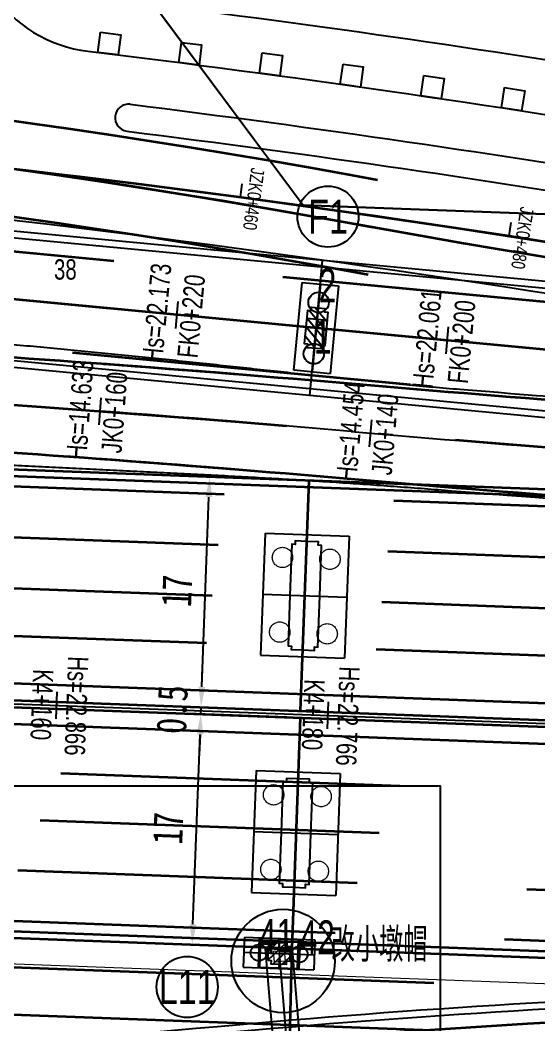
# Model space of a CAD drawing. Extents: x 0 to 558779, y 0 to 2762081.
# Drawn here: x 520379.1 to 520417.3, y 2757601.4 to 2757675.4 of the extents above; entities that cross this region are included whole.
import ezdxf
from ezdxf.enums import TextEntityAlignment as Align

# ---------------------------------------------------------------- set-up
doc = ezdxf.new("R2010")
doc.units = 0
doc.header["$LTSCALE"] = 20
doc.header["$PDMODE"] = 34
for name, pattern in [('CENTER', [2, 1.25, -0.25, 0.25, -0.25]), ('DASHED', [19.049999999999997, 12.7, -6.349999999999999]), ('HIDDEN', [0.375, 0.25, -0.125])]:
    doc.linetypes.add(name, pattern=pattern)
for name, color, linetype in [('B-标线', 8, 'Continuous'), ('B-标线 地面', 46, 'Continuous'), ('DL-中心线', 10, 'Continuous'), ('DL-人行道边线', 1, 'Continuous'), ('DL-树池', 110, 'Continuous'), ('DL-非机动车道边线', 6, 'Continuous'), ('L-主桥边线', 240, 'Continuous'), ('L-洛秀互通匝道边线', 140, 'Continuous'), ('L-辅路绿化带', 3, 'Continuous'), ('Pile-JZ', 7, 'Continuous'), ('QL-主线桥墩', 191, 'Continuous'), ('QL-分孔线', 4, 'Continuous'), ('QL-墩号', 6, 'Continuous'), ('QL-桥墩', 191, 'Continuous'), ('QL-桥跨数值', 6, 'Continuous'), ('RD-红线', 230, 'Continuous'), ('XW_2022', 7, 'Continuous'), ('XW_F', 7, 'Continuous'), ('XW_J', 7, 'Continuous'), ('XW_JZ', 7, 'Continuous'), ('XW_JZ-江城大道左辅路', 7, 'Continuous'), ('YD-G1', 3, 'Continuous'), ('主线墩中心线', 6, 'Continuous'), ('主线墩号', 1, 'Continuous'), ('主线桥宽', 4, 'Continuous'), ('桩号-2022', 7, 'Continuous'), ('桩号-F', 7, 'Continuous'), ('桩号-J', 7, 'Continuous'), ('点划线', 6, 'CENTER'), ('粗实线', 1, 'Continuous'), ('设计高-2022', 7, 'Continuous'), ('设计高-F', 7, 'Continuous'), ('设计高-J', 7, 'Continuous'), ('设计高-地面高-2022', 7, 'Continuous'), ('设计高-地面高-F', 7, 'Continuous'), ('设计高-地面高-J', 7, 'Continuous')]:
    doc.layers.add(name, color=color, linetype=linetype)
for name, color, linetype, lineweight in [('中心线', 6, 'CENTER', 15), ('标注', 3, 'Continuous', 15), ('细虚线', 2, 'DASHED', 15)]:
    doc.layers.add(name, color=color, linetype=linetype, lineweight=lineweight)
doc.layers.add('偏心', color=4, linetype='Continuous', plot=False)
doc.layers.add('坐标标注', color=6, linetype='Continuous', plot=False)
doc.styles.get("Standard").update_dxf_attribs({"font": 'fsdb_e.shx', "width": 0.7, "bigfont": 'hzdx.shx'})
doc.styles.add('仿宋', font='simfang_0.ttf', dxfattribs={"width": 0.8})
doc.dimstyles.new('跨度', dxfattribs={"dimscale": 2, "dimtxt": 2.2, "dimasz": 1.5, "dimexe": 1, "dimexo": 1, "dimgap": 1, "dimtad": 1, "dimdec": 3, "dimzin": 9, "dimdsep": 46, "dimtxsty": '仿宋', "dimcen": 0, "dimclrd": 4, "dimclre": 4, "dimclrt": 256, "dimadec": 0, "dimazin": 3, "dimtfac": 1, "dimtdec": 3, "dimtix": 1, "dimtmove": 2, "dimatfit": 3, "dimfxl": 1, "dimtolj": 1, "dimtzin": 0, "dimarcsym": 2})
pattern_1 = [(0, (0, 2.328306e-10), (0, 6.985), [5.08, -1.905]), (90, (0, 2.328306e-10), (-6.985, 4e-16), [5.08, -1.905])]

# ---------------------------------------------------------------- blocks, each defined once
blk = doc.blocks.new('(10-1)10m花瓶墩单排桩2根1.5')
h = blk.add_hatch()
h.set_pattern_fill('ANGLE', color=256)
h.set_pattern_definition(pattern_1)
h.paths.add_polyline_path([(-1.500000000000007, -0.5000000000001165), (-1.499999999999985, 0.5), (-1.249999999999992, 0.5), (-1.249999999999992, 0.75), (1.250000000000007, 0.75), (1.250000000000007, 0.5), (1.500000000000007, 0.5), (1.499999999999985, -0.5), (1.249999999999985, -0.5), (1.249999999999985, -0.75), (-1.250000000000014, -0.7500000000001165), (-1.250000000000014, -0.5000000000001165)])
h = blk.add_hatch()
h.set_pattern_fill('ANGLE', color=256)
h.set_pattern_definition(pattern_1)
h.paths.add_polyline_path([(-1.500000000000007, -0.5000000000001165), (-1.499999999999985, 0.5), (-1.249999999999992, 0.5), (-1.249999999999992, 0.75), (1.250000000000007, 0.75), (1.250000000000007, 0.5), (1.500000000000007, 0.5), (1.499999999999985, -0.5), (1.249999999999985, -0.5), (1.249999999999985, -0.75), (-1.250000000000014, -0.7500000000001165), (-1.250000000000014, -0.5000000000001165)])
h = blk.add_hatch()
h.set_pattern_fill('ANSI31', color=3, scale=0.15)
h.set_pattern_definition([(45, (0, 2.328306e-10), (-0.3367596045400932, 0.3367596045400933), [])])
h.paths.add_polyline_path([(-1.500000000000007, -0.5000000000001165), (-1.499999999999985, 0.5), (-1.249999999999992, 0.5), (-1.249999999999992, 0.75), (1.250000000000007, 0.75), (1.250000000000007, 0.5), (1.500000000000007, 0.5), (1.499999999999985, -0.5), (1.249999999999985, -0.5), (1.249999999999985, -0.75), (-1.250000000000014, -0.7500000000001165), (-1.250000000000014, -0.5000000000001165)])
at = {"layer": 'QL-桥墩', "color": 1}
for p, q in [((-3.25, -1.350000000093132), (-3.25, 1.350000000093132)), ((-3.25, 1.350000000093132), (3.25, 1.350000000093132)), ((3.25, 1.350000000093132), (3.25, -1.350000000093132)), ((3.25, -1.350000000093132), (-3.25, -1.350000000093132))]:
    blk.add_line(p, q, dxfattribs=at)
at = {"layer": 'QL-桥墩', "color": 3, "linetype": 'CENTER'}
for p, q in [((0, -1.350000000093132), (0, 1.350000000093132)), ((3.25, 0), (-3.25, 0))]:
    blk.add_line(p, q, dxfattribs=at)
at = {"layer": 'QL-桥墩', "color": 1}
blk.add_lwpolyline([(-1.500000000000007, -0.5000000000001165), (-1.499999999999985, 0.5), (-1.249999999999992, 0.5), (-1.249999999999992, 0.75), (1.250000000000007, 0.75), (1.250000000000007, 0.5), (1.500000000000007, 0.5), (1.499999999999985, -0.5), (1.249999999999985, -0.5), (1.249999999999985, -0.75), (-1.250000000000014, -0.75), (-1.250000000000014, -0.5000000000001165)], close=True, dxfattribs=at)
at = {"layer": 'QL-桥墩', "color": 3}
for centre in [(-1.899999999965075, 0), (1.900000000023283, 0)]:
    blk.add_circle(centre, 0.7499999999999999, dxfattribs=at)
blk = doc.blocks.new('(M2)单个柱式门架墩，2根桩1.2')
h = blk.add_hatch()
h.set_pattern_fill('ANSI31', color=3, scale=0.15)
h.set_pattern_definition([(45, (-0.45, 2.329062e-10), (-0.3367596045400932, 0.3367596045400933), [])])
h.paths.add_polyline_path([(-0.8000000000000074, -0.5500000000000407), (-0.8000000000000074, 0.5500000000000757), (-0.5500000000000145, 0.5500000000000757), (-0.5500000000000145, 0.8000000000000757), (0.5499999999999857, 0.8000000000000757), (0.5499999999999857, 0.5500000000000757), (0.7999999999999857, 0.5500000000000757), (0.7999999999999857, -0.5499999999999244), (0.5499999999999857, -0.5499999999999244), (0.5499999999999857, -0.7999999999999244), (-0.5500000000000148, -0.8000000000000406), (-0.5500000000000148, -0.5500000000000407)])
at = {"layer": 'QL-桥墩', "color": 1}
for p, q in [((-2.600000000093132, 1.100000000093132), (-2.600000000093132, -1.09999999962747)), ((-2.600000000093132, 1.100000000093132), (2.600000000093132, 1.100000000093132)), ((2.600000000093132, 1.100000000093132), (2.600000000093132, -1.09999999962747)), ((-2.600000000093132, -1.09999999962747), (2.600000000093132, -1.09999999962747))]:
    blk.add_line(p, q, dxfattribs=at)
at = {"layer": 'QL-桥墩', "color": 3, "linetype": 'CENTER'}
for p, q in [((-1.5, 1.100000000093132), (-1.5, -1.09999999962747)), ((1.5, 1.100000000093132), (1.5, -1.09999999962747)), ((-2.600000000093132, 0), (2.600000000093132, 0))]:
    blk.add_line(p, q, dxfattribs=at)
at = {"layer": 'QL-桥墩', "color": 1, "ltscale": 0.1}
blk.add_lwpolyline([(-0.8000000000000074, -0.5500000000000407), (-0.8000000000000074, 0.5500000000000757), (-0.5500000000000145, 0.5500000000000757), (-0.5500000000000145, 0.8000000000000757), (0.5499999999999857, 0.8000000000000757), (0.5499999999999857, 0.5500000000000757), (0.7999999999999857, 0.5500000000000757), (0.7999999999999857, -0.5499999999999244), (0.5499999999999857, -0.5499999999999244), (0.5499999999999857, -0.7999999999999244), (-0.5500000000000148, -0.7999999999999244), (-0.5500000000000148, -0.5500000000000407)], close=True, dxfattribs=at)
at = {"layer": 'QL-桥墩', "color": 3}
for centre in [(-1.5, 0), (1.5, 0)]:
    blk.add_circle(centre, 0.6, dxfattribs=at)
blk = doc.blocks.new('shuchi01')
at = {"layer": 'DL-树池', "color": 3}
blk.add_lwpolyline([(-0.75, 1.5), (0.75, 1.5), (0.75, 0), (-0.75, 0)], close=True, dxfattribs=at)
blk = doc.blocks.new('30m花瓶墩')
at = {"layer": '点划线', "ltscale": 0.3}
for p, q in [((0, 3.099999999998544), (0, -3.099999999998544)), ((4.499999999683495, 0), (-4.499999999683495, 0))]:
    blk.add_line(p, q, dxfattribs=at)
at = {"layer": '粗实线'}
for p, q in [((-4.499999999683495, 3.099999999998544), (-4.499999999683495, -3.099999999998544)), ((4.499999999683495, 3.099999999998544), (-4.499999999683495, 3.099999999998544)), ((4.499999999683495, 3.099999999998544), (4.499999999683495, -3.099999999998544)), ((4.499999999683495, -3.099999999998544), (-4.499999999683495, -3.099999999998544))]:
    blk.add_line(p, q, dxfattribs=at)
at = {"layer": '粗实线', "color": 4}
blk.add_lwpolyline([(3.638e-12, 1.099999999998544), (-3.749999999683495, 1.099999999998544), (-3.749999999683495, 0.8499999999985448), (-3.999999999683495, 0.8499999999985448), (-3.999999999683495, 0), (-3.999999999683495, -0.8499999999985448), (-3.749999999683495, -0.8499999999985448), (-3.749999999683495, -1.099999999998544), (3.638e-12, -1.099999999998544), (3.749999999683495, -1.099999999998544), (3.749999999683495, -0.8499999999985448), (3.999999999683495, -0.8499999999985448), (3.999999999683495, 0), (3.999999999683495, 0.8499999999985448), (3.749999999683495, 0.8499999999985448), (3.749999999683495, 1.099999999998544)], close=True, dxfattribs=at)
at = {"layer": '细虚线', "ltscale": 5}
for centre in [(-2.749999999683495, 1.75), (2.749999999683495, 1.75), (-2.749999999683495, -1.75), (2.749999999683495, -1.75)]:
    blk.add_circle(centre, 0.75, dxfattribs=at)
blk = doc.blocks.new('*D1526')
at = {"layer": 'DEFPOINTS', "color": 0}
for p in [(3371.540612561047, -375.6198436636245), (3378.866545535565, -375.8927945145406), (3378.233595826663, -392.8810073304921)]:
    blk.add_point(p, dxfattribs=at)
at = {"layer": '主线桥宽', "color": 4, "lineweight": -2}
for p, q in [((3377.867238899357, -375.8555621787237), (3370.541305924839, -375.5826113278076)), ((3370.96351135587, -391.1090965252637), (3371.484764057321, -377.1188036179367)), ((3377.234289190455, -392.8437749946752), (3369.908356215936, -392.570824143759))]:
    blk.add_line(p, q, dxfattribs=at)
at = {"layer": '主线桥宽', "color": 4}
for points in [[(3371.734590716373, -377.1281117018909), (3371.234937398269, -377.1094955339825), (3371.540612561047, -375.6198436636245)], [(3370.713684696818, -391.0997884413094), (3371.213338014922, -391.1184046092179), (3370.907662852144, -392.6080564795759)]]:
    blk.add_solid(points, dxfattribs=at)
at = {"layer": '主线桥宽', "insert": (3369.11303105856, -384.0352941027345), "char_height": 2.2, "attachment_point": 5, "rotation": 87.86625111874136, "style": '仿宋'}
blk.add_mtext('\\A1;17', dxfattribs=at)
blk = doc.blocks.new('*D1552')
at = {"layer": 'DEFPOINTS', "color": 0}
for p in [(3371.559228729122, -375.1201903456057), (3378.866545535565, -375.8927945145406), (3378.885161703569, -375.393141196575)]:
    blk.add_point(p, dxfattribs=at)
at = {"layer": '主线桥宽', "color": 4, "lineweight": -2}
for p, q in [((3371.615077232858, -373.621230391294), (3371.670925736594, -372.1222704369822)), ((3377.885855067361, -375.3559088607506), (3370.559922092913, -375.0829580097813)), ((3371.540612561214, -375.619843663575), (3371.559228729122, -375.1201903456057)), ((3377.867238899357, -375.8555621787162), (3370.541305925006, -375.5826113277506)), ((3371.484764057478, -377.1188036178868), (3371.428915553742, -378.6177635721986))]:
    blk.add_line(p, q, dxfattribs=at)
at = {"layer": '主线桥宽', "color": 4}
for points in [[(3371.365250573806, -373.6119223073379), (3371.86490389191, -373.63053847525), (3371.559228729122, -375.1201903456057)], [(3371.73459071653, -377.1281117018428), (3371.234937398426, -377.1094955339307), (3371.540612561214, -375.619843663575)]]:
    blk.add_solid(points, dxfattribs=at)
at = {"layer": '主线桥宽', "insert": (3369.432532641134, -375.2911270038839), "char_height": 2.2, "attachment_point": 5, "rotation": 87.86625111831806, "style": '仿宋'}
blk.add_mtext('\\A1;0.5', dxfattribs=at)
blk = doc.blocks.new('*D1553')
at = {"layer": 'DEFPOINTS', "color": 0}
for p in [(3372.192178437959, -358.1319775301174), (3379.518111412472, -358.4049283810891), (3378.885161703569, -375.393141196575)]:
    blk.add_point(p, dxfattribs=at)
at = {"layer": '主线桥宽', "color": 4, "lineweight": -2}
for p, q in [((3378.518804776264, -358.3676960452647), (3371.192871801751, -358.094745194293)), ((3371.615077232681, -373.6212303912874), (3372.136329934222, -359.6309374844292)), ((3377.885855067361, -375.3559088607506), (3370.559922092737, -375.0829580097748))]:
    blk.add_line(p, q, dxfattribs=at)
at = {"layer": '主线桥宽', "color": 4}
for points in [[(3372.386156593274, -359.6402455683853), (3371.88650327517, -359.6216294004731), (3372.192178437959, -358.1319775301174)], [(3371.36525057363, -373.6119223073313), (3371.864903891733, -373.6305384752436), (3371.559228728945, -375.1201903455992)]]:
    blk.add_solid(points, dxfattribs=at)
at = {"layer": '主线桥宽', "insert": (3369.764596935417, -366.5474279689765), "char_height": 2.2, "attachment_point": 5, "rotation": 87.86625111830564, "style": '仿宋'}
blk.add_mtext('\\A1;17', dxfattribs=at)
blk = doc.blocks.new('主线桥墩10.09')
at = {"layer": 'L-主桥边线', "color": 3, "lineweight": 35}
for points in [[(1927.554360708571, -306.8760259519331), (1927.554360708629, -306.8760259519331, 0.0200316140230442), (2286.882572288508, -334.707123904489), (3681.668597716198, -386.6742977001704)], [(1927.495816965704, -307.372586753685, 0.0200316140230395), (2286.863956120622, -335.2067772224545), (3681.649979511276, -387.1739509422332)]]:
    blk.add_lwpolyline(points, format="xyb", dxfattribs=at)
at = {"layer": 'L-主桥边线', "lineweight": 35, "ltscale": 2, "flags": 128}
for points in [[(3015.770495829406, -344.8523581568152), (3400.31649982289, -359.1798382564448)], [(2356.237745670893, -354.8033129773103), (3416.421099782805, -394.3038038150407)]]:
    blk.add_lwpolyline(points, dxfattribs=at)
at = {"layer": '主线墩中心线', "linetype": 'CENTER', "lineweight": 35}
for p, q in [((3378.885161703569, -375.3931411970407), (3379.518111412472, -358.4049283815548)), ((3378.866545535682, -375.8927945122123), (3378.233595826663, -392.8810073304921))]:
    blk.add_line(p, q, dxfattribs=at)
at = {"layer": '主线墩号', "lineweight": 35}
blk.add_line((3378.233595826663, -392.8810073304921), (3377.805377114099, -409.5345615088008), dxfattribs=at)
at = {"layer": '主线墩号', "rotation": 87.86625112163902}
for p in [(3379.201636553044, -366.899034791626), (3379.201636553044, -366.899034791626), (3378.550070681028, -384.3869009246118), (3378.550070681028, -384.3869009246118)]:
    blk.add_blockref('30m花瓶墩', p, dxfattribs=at)
at = {"layer": '主线桥宽'}
for base, p1, p2, picture, middle in [((3372.192178437959, -358.1319775301174), (3378.885161703569, -375.393141196575), (3379.518111412472, -358.4049283810891), '*D1553', (3369.764596935417, -366.5474279689765)), ((3371.559228729122, -375.1201903456057), (3378.866545535565, -375.8927945145406), (3378.885161703569, -375.393141196575), '*D1552', (3369.432532641134, -375.2911270038839))]:
    dim = blk.add_linear_dim(base=base, p1=p1, p2=p2, angle=267.8662511183063, dimstyle='跨度', override={"dimscale": 1, "dimfxl": 0.6}, dxfattribs=at)
    dim.commit()
    dim.dimension.update_dxf_attribs({"geometry": picture, "text_midpoint": middle})
dim = blk.add_aligned_dim(p1=(3378.233595826663, -392.8810073304921), p2=(3378.866545535565, -375.8927945145406), distance=7.331016035594508, dimstyle='跨度', override={"dimscale": 1, "dimfxl": 0.6}, dxfattribs=at)
dim.commit()
dim.dimension.update_dxf_attribs({"geometry": '*D1526', "text_midpoint": (3369.11303105856, -384.0352941027345)})

msp = doc.modelspace()

# ---------------------------------------------------------------- linework, layer by layer
at = {"layer": 'B-标线', "linetype": 'HIDDEN', "lineweight": 35, "ltscale": 5, "flags": 128}
for points in [[(516322.4375430929, 2758316.933269886), (516956.1708864162, 2758023.087492492, 0.079368608178051), (517564.8234081885, 2757850.856308758), (518947.7994459439, 2757687.805594135, 0.0200316140230398), (519307.5468970618, 2757659.942024764), (521003.5519569056, 2757596.751981205)], [(516320.9652511935, 2758313.757997211), (516954.6985945168, 2758019.912219817, 0.0793686081780398), (517564.4136019879, 2757847.380383144), (518947.3896397434, 2757684.329668521, 0.0200316140230388), (519307.4165838865, 2757656.444451538), (521003.4216295536, 2757593.254408507)], [(516319.387795587, 2758310.355919344), (516953.1211389103, 2758016.51014195, 0.0793686081780306), (517563.9745239159, 2757843.656177128), (518946.9505616714, 2757680.605462505, 0.0200316140230382), (519307.2769626272, 2757652.697051652), (521003.2819931051, 2757589.507009187)], [(516317.8103399805, 2758306.953841478), (516951.5436833039, 2758013.108064084, 0.0793686081780214), (517563.535445844, 2757839.931971113), (518946.5114835995, 2757676.88125649, 0.0200316140230376), (519307.1373413681, 2757648.949651766), (521003.1423566565, 2757585.759609868)], [(520609.6655267543, 2757632.942386146), (520351.860715672, 2757657.356657926, 0.0142954931674204), (520266.2910289073, 2757662.997860127), (520121.2049930767, 2757668.403500205, -0.0003858024882772), (520115.6533972667, 2757668.613202279, -0.0011574079242256), (520110.1024795331, 2757668.840037702, -0.0019290147383579), (520104.5530765753, 2757669.101133095, -0.0027006238494708), (520099.0063422267, 2757669.413599177, -0.0034722361763719), (520093.4639056846, 2757669.794516697, -0.004243852637884), (520087.9280291903, 2757670.26091504, -0.0050154741528497), (520082.4017647275, 2757670.829741073, -0.0057871016401356), (520076.8891090991, 2757671.517815843, -0.0065587360186369), (520071.3951564812, 2757672.341776764, -0.0069445560792568), (520066.1996699292, 2757673.265194466, -0.0069445560792568), (520061.4839543831, 2757674.239366822, -0.0069445560792568), (520057.145816241, 2757675.26207025, -0.0069445560792568), (520053.116621802, 2757676.33098242, -0.0069445560792568), (520049.3477218264, 2757677.44382767, -0.0069445560792568), (520045.8032062448, 2757678.598425422, -0.0069445560792568), (520042.4557171294, 2757679.792701573, -0.0069445560792568), (520039.2838764889, 2757681.024685468, -0.0069445560792568), (520036.2706274535, 2757682.292501594, -0.0069445560792568), (520033.4021213161, 2757683.594359822, -0.0069445560792568), (520030.6669458304, 2757684.928545804, -0.0069445560792568), (520028.0555750342, 2757686.293412147, -0.0069445560792568), (520025.5599675548, 2757687.687370587, -0.0034722361763719), (520024.3533928118, 2757688.394777471, -0.2411716790377774), (519975.9078850426, 2757765.623604524, -0.0012152783760594), (519975.8665642704, 2757766.111391615, -0.0024305603418171), (519975.7894022681, 2757767.108924404, -0.0024305603418171), (519975.7198663742, 2757768.137896793, -0.0024305603418171), (519975.6583859861, 2757769.201280887, -0.0024305603418171), (519975.605452934, 2757770.302577425, -0.0024305603418171), (519975.5616367919, 2757771.445956139, -0.0024305603418171), (519975.5276055686, 2757772.636447924, -0.0024305603418171), (519975.5041543424, 2757773.880214289, -0.0024305603418171), (519975.4922459954, 2757775.184935856, -0.0024305603418171), (519975.493071088, 2757776.560391213, -0.0024305603418171), (519975.5081394032, 2757778.019354284, -0.0024305603418171), (519975.5394268429, 2757779.579054773, -0.0024305603418171), (519975.5896259424, 2757781.263704881, -0.0024305603418171), (519975.6626083313, 2757783.10923305, -0.0022955287234048), (519975.7578202559, 2757785.051338175, -0.0020254657327883), (519975.8698121279, 2757786.99254948, -0.0017554030376208), (519975.9964796569, 2757788.932859764, -0.001485340598509), (519976.1357206035, 2757790.872309435, -0.0012152783760594), (519976.2854349636, 2757792.81097969, -0.0009452163308787), (519976.4435249318, 2757794.748985688, -0.0006751544235736), (519976.6078946816, 2757796.686469747, -0.0004050926147512), (519976.7764499998, 2757798.623594541, -0.0001350308650182), (519976.9470978088, 2757800.560536312, -2.25051440367e-05), (519977.118152467, 2757802.497442221, -6.75154322014e-05), (519977.2895558447, 2757804.434317296, -0.0001125257206395), (519977.4616566448, 2757806.371130516, -0.0001575360095337), (519977.6348035365, 2757808.307850482, -0.0002025462990661), (519977.8093451386, 2757810.24444523, -0.0002475565894192), (519977.9856300011, 2757812.180882045, -0.0002925668807754), (519978.1640065873, 2757814.117127267, -0.0003375771733171), (519978.3448232545, 2757816.053146108, -0.0003825874672265), (519978.5284282338, 2757817.988902465, -0.0004050926147512), (519978.7057290286, 2757819.827350507, -0.0004050926147512), (519978.8702415201, 2757821.504706562, -0.0004050926147512), (519979.0250333045, 2757823.057028262, -0.0004050926147512), (519979.1721601392, 2757824.508637816, -0.0004050926147512), (519979.3130768965, 2757825.876861144, -0.0004050926147512), (519979.4488563536, 2757827.174558009, -0.0004050926147512), (519979.580315327, 2757828.411584736, -0.0004050926147512), (519979.70809198, 2757829.595693177, -0.0004050926147512), (519979.8326955652, 2757830.733110739, -0.0004050926147512), (519979.9545397215, 2757831.828929741, -0.0004050926147512), (519980.0739655126, 2757832.887377538, -0.0004050926147512), (519980.1912578159, 2757833.912009216, -0.0004050926147512), (519980.3066572624, 2757834.905848376, -0.0002025462990661), (519980.3637124954, 2757835.3920467, -0.0425986576840793), (520000.8749505544, 2757935.361123581)], [(520609.9955025319, 2757636.426796568), (520352.1906914495, 2757660.841068348, 0.0142954931674129), (520266.4213420827, 2757666.495433354), (520121.335306252, 2757671.901073432, -0.0003858024882766), (520115.7882082409, 2757672.11060503, -0.001157407924223), (520110.2534806839, 2757672.33677885, -0.0019290147383588), (520104.7310539899, 2757672.596605029, -0.0027006238494536), (520099.2220682497, 2757672.906944605, -0.0034722361763907), (520093.7281280264, 2757673.284529097, -0.004243852637915), (520088.2514546544, 2757673.745939569, -0.0050154741528559), (520082.7950360333, 2757674.307576274, -0.0057871016401582), (520077.3627732975, 2757674.985616619, -0.0065587360187149), (520071.9596235064, 2757675.795959297, -0.0069445560793792), (520066.8599427767, 2757676.702350233, -0.0069445560792417), (520062.2395694713, 2757677.656828723, -0.0069445560792471), (520057.9961511051, 2757678.657203623, -0.0069445560792128), (520054.0609956497, 2757679.701169067, -0.0069445560794058), (520050.3853894883, 2757680.786468217, -0.0069445560792802), (520046.9333554728, 2757681.910941494, -0.006944556079088), (520043.6774674433, 2757683.072537876, -0.0069445560793514), (520040.5962788172, 2757684.269311814, -0.0069445560788217), (520037.6726642282, 2757685.499414888, -0.0069445560794904), (520034.8927068451, 2757686.761086016, -0.0069445560793021), (520032.2449268635, 2757688.05264181, -0.0069445560789575), (520029.7197314632, 2757689.372467746, -0.0069445560788701), (520027.3090132219, 2757690.719010284, -0.0034722361763119), (520026.1445302901, 2757691.401740479, -0.2411716790375909), (519979.3946643127, 2757765.927529387, -0.0012152783755956), (519979.3547813876, 2757766.398343427, -0.0024305603412875), (519979.2802488825, 2757767.361886686, -0.0024305603425808), (519979.2130076527, 2757768.35690366, -0.0024305603420985), (519979.1534916897, 2757769.386310939, -0.0024305603416005), (519979.1021926242, 2757770.453612323, -0.0024305603412006), (519979.0596798571, 2757771.56298056, -0.0024305603415051), (519979.0266212499, 2757772.7194495, -0.0024305603415742), (519979.0038117561, 2757773.929183516, -0.0024305603418798), (519978.9922141512, 2757775.199865946, -0.0024305603421658), (519978.993018899, 2757776.541277879, -0.0024305603422102), (519979.0077356843, 2757777.966195378, -0.0024305603414892), (519979.0383402842, 2757779.491849666, -0.0024305603420934), (519979.0875250347, 2757781.142453328, -0.0024305603419975), (519979.1591611854, 2757782.953932895, -0.0022955287237497), (519979.252798102, 2757784.863908574, -0.0020254657330813), (519979.3631567591, 2757786.776810548, -0.0017554030374892), (519979.4882233513, 2757788.692597465, -0.0014853405983559), (519979.6259751935, 2757790.611305799, -0.0012152783758832), (519979.7743795529, 2757792.533012689, -0.0009452163309786), (519979.931393631, 2757794.45782948, -0.0006751544236636), (519980.0949643612, 2757796.385895214, -0.000405092614799), (519980.2630280596, 2757798.317370061, -0.0001350308650087), (519980.433509961, 2757800.252428695, -2.25051440357e-05), (519980.6045692415, 2757802.189386911, -6.7515432189e-05), (519980.7758892982, 2757804.12532045, -0.0001125257206332), (519980.9478506647, 2757806.060564492, -0.0001575360095229), (519981.1208011631, 2757807.995087716, -0.0002025462990549), (519981.2950882254, 2757809.928858263, -0.0002475565894369), (519981.4710588762, 2757811.861843559, -0.0002925668807583), (519981.6490597156, 2757813.794010115, -0.0003375771733136), (519981.8294368978, 2757815.725323356, -0.0003825874672698), (519982.0125361133, 2757817.65574742, -0.0004050926147197), (519982.1892920032, 2757819.48854525, -0.0004050926148263), (519982.3532501515, 2757821.160249201, -0.0004050926148144), (519982.5074786498, 2757822.706921968, -0.0004050926147488), (519982.6540331807, 2757824.152884921, -0.0004050926147412), (519982.7943685761, 2757825.515463521, -0.0004050926147867), (519982.9295575893, 2757826.807517265, -0.0004050926147415), (519983.0604170223, 2757828.038902311, -0.0004050926147371), (519983.1875850297, 2757829.217370408, -0.0004050926147824), (519983.3115708579, 2757830.349148895, -0.0004050926147083), (519983.4327881422, 2757831.439330045, -0.0004050926146768), (519983.5515779444, 2757832.492141186, -0.0004050926146908), (519983.6682251405, 2757833.511137387, -0.0004050926147577), (519983.7829703609, 2757834.499342237, -0.0002025462990344), (519983.8396938712, 2757834.982713736, -0.0425986576840995), (520004.231282652, 2757934.368634362, -0.0425986576840995)], [(518722.6160701263, 2757735.499809157), (518950.2582831472, 2757708.661147822, 0.0200316140230391), (519308.3287761131, 2757680.927464124), (521004.3339210171, 2757617.737417395)], [(518722.1769920512, 2757731.775603142), (518949.8192050752, 2757704.936941807, 0.0200316140230385), (519308.189154854, 2757677.180064239), (521004.1942845686, 2757613.990018076)], [(518721.737913976, 2757728.051397127), (518949.3801270032, 2757701.212735792, 0.0200316140230411), (519308.0495335947, 2757673.432664353), (521004.0546481201, 2757610.242618755)], [(518721.3281077726, 2757724.575471513), (518948.9703208026, 2757697.736810177, 0.0200316140230434), (519307.9192204195, 2757669.935091126), (521003.9243207681, 2757606.745046057)], [(520557.1727603005, 2757634.397823601), (520351.5307398943, 2757653.872247505, 0.0142954931674229), (520266.160715732, 2757659.500286901), (520121.0756259146, 2757664.905891731)], [(520511.0273445384, 2757639.284198117), (520476.6794777367, 2757640.563936752, -0.0122239290819781), (520403.4863451105, 2757645.084780198, 0.0122239290951102), (520330.2932124163, 2757649.605623647), (520071.5053584406, 2757659.24758531, 0.0043370379830971), (520036.8238632528, 2757660.238598463, 0.0040413543216543)], [(519984.445322653, 2757610.92497162, 0.0171796000512992), (520056.1537247283, 2757605.782091454), (520291.5731462018, 2757597.010794805, 0.0321222913534214), (520393.7720630445, 2757599.76894998, -0.0258673849492339), (520466.4575254668, 2757602.640123616), (520590.997313582, 2757601.115379635)]]:
    msp.add_lwpolyline(points, format="xyb", dxfattribs=at)
at = {"layer": 'B-标线', "lineweight": 35, "flags": 128}
for points in [[(518725.3873259684, 2757720.572654902), (518948.5605146021, 2757694.260884562, 0.0200316140230424), (519307.7889072443, 2757666.4375179), (521003.7939934163, 2757603.247473359)], [(518725.0360635106, 2757717.593290091), (518948.2092521444, 2757691.28151975, 0.0200316140230407), (519307.677210237, 2757663.439597991), (521003.6822842575, 2757600.249553904)], [(520511.1576577138, 2757642.781771343), (520476.809790912, 2757644.061509978, -0.0122239290819827), (520403.7874422621, 2757648.571804791, 0.012223929095104), (520330.4235255917, 2757653.103196874), (520071.635671616, 2757662.745158537, 0.0050744130472052), (520030.9852955661, 2757663.84673636, 0.0050744130472052)], [(520510.8970313633, 2757635.78662489), (520476.5491645614, 2757637.066363525, -0.0122239290819782), (520403.1852479589, 2757641.597755606, 0.0122239290951116), (520330.1628992411, 2757646.108050421), (520071.3750452655, 2757655.750012083, 0.0092710449094544), (519997.355786775, 2757657.134288026, -0.0092710449069958), (519923.0770067408, 2757658.523417428, -0.0092710449069958)]]:
    msp.add_lwpolyline(points, format="xyb", dxfattribs=at)
at = {"layer": 'B-标线 地面', "linetype": 'HIDDEN', "lineweight": 35, "ltscale": 10}
for p, q in [((520359.5892998494, 2757606.334859502), (520440.421457066, 2757603.323201309)), ((520359.4589866741, 2757602.837286275), (520440.2911438908, 2757599.825628082))]:
    msp.add_line(p, q, dxfattribs=at)
at = {"layer": 'B-标线 地面', "linetype": 'HIDDEN', "lineweight": 35, "ltscale": 10, "flags": 128}
for points in [[(520355.9388658243, 2757670.70751467, -0.0199362840960111), (520403.5726490876, 2757663.976035083, 0.0092900811689604), (520440.1168462115, 2757658.015715147, 0.0092900811689604)], [(520355.5876364823, 2757667.225182414, -0.0199362840960335), (520402.9451674814, 2757660.532742061, 0.0357677449025708), (520544.9892400936, 2757645.024262997), (520594.1043954007, 2757643.19412287)], [(520355.23640714, 2757663.742850156, -0.0199362840960549), (520402.3176858751, 2757657.089449039, 0.0357677449025837), (520544.8589127414, 2757641.526690298), (520593.9740680485, 2757639.696550171)], [(520544.8588774897, 2757641.526125592), (520476.809790912, 2757644.061509978, -0.0122239290813159), (520403.7874422621, 2757648.571804791, 0.0030939725744635), (520385.2399000577, 2757650.057779322, 0.0030939725744635)], [(520544.7285643145, 2757638.028552366), (520476.6794777367, 2757640.563936752, -0.0122239290813176), (520403.4863451105, 2757645.084780198, 0.003093972574452), (520384.9819797587, 2757646.567295528, 0.003093972574452)], [(520544.5982511392, 2757634.530979139), (520476.5491645614, 2757637.066363525, -0.0122239290813193), (520403.1852479589, 2757641.597755606, 0.0030939725744351), (520384.7240594598, 2757643.076811733, 0.0030939725744351)]]:
    msp.add_lwpolyline(points, format="xyb", dxfattribs=at)
at = {"layer": 'DL-中心线', "linetype": 'CENTER', "lineweight": 35, "ltscale": 5, "flags": 128}
for points in [[(520609.6655267543, 2757632.942386146), (520351.860715672, 2757657.356657926, 0.0142954931674204), (520266.2910289073, 2757662.997860127), (520121.2049930767, 2757668.403500205, -0.0003858024882772), (520115.6533972667, 2757668.613202279, -0.0011574079242256), (520110.1024795331, 2757668.840037702, -0.0019290147383579), (520104.5530765753, 2757669.101133095, -0.0027006238494708), (520099.0063422267, 2757669.413599177, -0.0034722361763719), (520093.4639056846, 2757669.794516697, -0.004243852637884), (520087.9280291903, 2757670.26091504, -0.0050154741528497), (520082.4017647275, 2757670.829741073, -0.0057871016401356), (520076.8891090991, 2757671.517815843, -0.0065587360186369), (520071.3951564812, 2757672.341776764, -0.0069445560792568), (520066.1996699292, 2757673.265194466, -0.0069445560792568), (520061.4839543831, 2757674.239366822, -0.0069445560792568), (520057.145816241, 2757675.26207025, -0.0069445560792568), (520053.116621802, 2757676.33098242, -0.0069445560792568), (520049.3477218264, 2757677.44382767, -0.0069445560792568), (520045.8032062448, 2757678.598425422, -0.0069445560792568), (520042.4557171294, 2757679.792701573, -0.0069445560792568), (520039.2838764889, 2757681.024685468, -0.0069445560792568), (520036.2706274535, 2757682.292501594, -0.0069445560792568), (520033.4021213161, 2757683.594359822, -0.0069445560792568), (520030.6669458304, 2757684.928545804, -0.0069445560792568), (520028.0555750342, 2757686.293412147, -0.0069445560792568), (520025.5599675548, 2757687.687370587, -0.0034722361763719), (520024.3533928118, 2757688.394777471, -0.2411716790377774), (519975.9078850426, 2757765.623604524, -0.0012152783760594), (519975.8665642704, 2757766.111391615, -0.0024305603418171), (519975.7894022681, 2757767.108924404, -0.0024305603418171), (519975.7198663742, 2757768.137896793, -0.0024305603418171), (519975.6583859861, 2757769.201280887, -0.0024305603418171), (519975.605452934, 2757770.302577425, -0.0024305603418171), (519975.5616367919, 2757771.445956139, -0.0024305603418171), (519975.5276055686, 2757772.636447924, -0.0024305603418171), (519975.5041543424, 2757773.880214289, -0.0024305603418171), (519975.4922459954, 2757775.184935856, -0.0024305603418171), (519975.493071088, 2757776.560391213, -0.0024305603418171), (519975.5081394032, 2757778.019354284, -0.0024305603418171), (519975.5394268429, 2757779.579054773, -0.0024305603418171), (519975.5896259424, 2757781.263704881, -0.0024305603418171), (519975.6626083313, 2757783.10923305, -0.0022955287234048), (519975.7578202559, 2757785.051338175, -0.0020254657327883), (519975.8698121279, 2757786.99254948, -0.0017554030376208), (519975.9964796569, 2757788.932859764, -0.001485340598509), (519976.1357206035, 2757790.872309435, -0.0012152783760594), (519976.2854349636, 2757792.81097969, -0.0009452163308787), (519976.4435249318, 2757794.748985688, -0.0006751544235736), (519976.6078946816, 2757796.686469747, -0.0004050926147512), (519976.7764499998, 2757798.623594541, -0.0001350308650182), (519976.9470978088, 2757800.560536312, -2.25051440367e-05), (519977.118152467, 2757802.497442221, -6.75154322014e-05), (519977.2895558447, 2757804.434317296, -0.0001125257206395), (519977.4616566448, 2757806.371130516, -0.0001575360095337), (519977.6348035365, 2757808.307850482, -0.0002025462990661), (519977.8093451386, 2757810.24444523, -0.0002475565894192), (519977.9856300011, 2757812.180882045, -0.0002925668807754), (519978.1640065873, 2757814.117127267, -0.0003375771733171), (519978.3448232545, 2757816.053146108, -0.0003825874672265), (519978.5284282338, 2757817.988902465, -0.0004050926147512), (519978.7057290286, 2757819.827350507, -0.0004050926147512), (519978.8702415201, 2757821.504706562, -0.0004050926147512), (519979.0250333045, 2757823.057028262, -0.0004050926147512), (519979.1721601392, 2757824.508637816, -0.0004050926147512), (519979.3130768965, 2757825.876861144, -0.0004050926147512), (519979.4488563536, 2757827.174558009, -0.0004050926147512), (519979.580315327, 2757828.411584736, -0.0004050926147512), (519979.70809198, 2757829.595693177, -0.0004050926147512), (519979.8326955652, 2757830.733110739, -0.0004050926147512), (519979.9545397215, 2757831.828929741, -0.0004050926147512), (519980.0739655126, 2757832.887377538, -0.0004050926147512), (519980.1912578159, 2757833.912009216, -0.0004050926147512), (519980.3066572624, 2757834.905848376, -0.0002025462990661), (519980.3637124954, 2757835.3920467, -0.0425986576840793), (520000.8749505544, 2757935.361123581)], [(519936.0368207653, 2757686.063272215), (519964.5059443071, 2757685.002448566, -0.0050030641355908), (520064.4530444648, 2757680.276323843, 0.0050040833560254), (520164.4205143662, 2757675.549440141), (520317.7162935872, 2757669.837920055, -0.0357687595412444), (520402.9451674814, 2757660.532742061, 0.0357677449025708), (520544.9892400936, 2757645.024262997), (520703.4933663933, 2757639.118046068)], [(519936.0368207653, 2757686.063272215), (519964.5059443071, 2757685.002448566, -0.0050030641359292), (520064.4530444648, 2757680.276323843, 0.0050040833557292), (520164.4205143662, 2757675.549440141), (520299.8300179032, 2757670.504329942, -0.0319843949352169), (520426.983102217, 2757657.593878671, 0.0319833805599345), (520554.1321359344, 2757644.683578326), (520703.4933663933, 2757639.118046068)], [(520544.7285643145, 2757638.028552366), (520476.6794777367, 2757640.563936752, -0.0122239290813176), (520403.4863451105, 2757645.084780198, 0.0122239290954282), (520330.2932124163, 2757649.605623647), (520071.5053584406, 2757659.24758531, 0.0092710449092827), (519997.3563391665, 2757660.634287983, -0.0092710449061056), (519923.207319923, 2757662.020990654)]]:
    msp.add_lwpolyline(points, format="xyb", dxfattribs=at)
at = {"layer": 'DL-人行道边线'}
msp.add_lwpolyline([(520388.9544253383, 2757676.538201194, -0.0100265892920738), (520429.1612090329, 2757670.663628121, 0.0032431120513657), (520441.8008855949, 2757668.641364656)], format="xyb", dxfattribs=at)
at = {"layer": 'DL-非机动车道边线', "flags": 128}
msp.add_lwpolyline([(520384.0842321926, 2757673.109157212, -0.0111177624233185), (520428.5036673526, 2757666.718043382, 0.0032431120514023), (520441.1945815191, 2757664.687582244)], format="xyb", dxfattribs=at)
at = {"layer": 'DL-非机动车道边线'}
msp.add_arc((520385.2879631817, 2757683.03644444), 10, 165.3965189634451, 263.0863643415038, dxfattribs=at)
at = {"layer": 'L-主桥边线', "lineweight": 35, "ltscale": 2}
msp.add_line((519377.7279837597, 2757645.068706359), (520437.2808943189, 2757605.591704694), dxfattribs=at)
at = {"layer": 'L-主桥边线', "lineweight": 35, "ltscale": 2, "flags": 128}
for points in [[(518705.3199907861, 2757721.176441812), (518948.3556115018, 2757692.522921755, 0.0200316140230429), (519307.7237506567, 2757664.688731286), (520702.5097740475, 2757612.721557567)], [(518705.378534529, 2757721.673002614), (518948.4141552448, 2757693.019482557, 0.0200316140230442), (519307.7423668246, 2757665.188384605), (520702.5283922523, 2757613.221210809)]]:
    msp.add_lwpolyline(points, format="xyb", dxfattribs=at)
for points in [[(520036.6116741977, 2757654.543497034), (520421.1578544452, 2757640.216010368)], [(520036.6302903656, 2757655.043150352), (520421.176294359, 2757640.715670252)], [(519377.7465999276, 2757645.568359677), (520437.2995104883, 2757606.091358012)]]:
    msp.add_lwpolyline(points, dxfattribs=at)
at = {"layer": 'L-洛秀互通匝道边线'}
for p, q in [((520435.7010047486, 2757644.896798343), (520371.5289113102, 2757650.973934464)), ((520435.6389455661, 2757644.400438338), (520371.4817719134, 2757650.476161547))]:
    msp.add_line(p, q, dxfattribs=at)
at = {"layer": 'L-洛秀互通匝道边线', "flags": 128}
for points in [[(520439.0908916351, 2757654.11827789), (520352.33210964, 2757662.3343871, 0.0142954931667306), (520266.4771905863, 2757667.994393308), (520121.3921007687, 2757673.399998139)], [(520439.0437522383, 2757653.620504972), (520352.2849702433, 2757661.836614182, 0.0142954931689515), (520266.4585744184, 2757667.49473999), (520121.3734846009, 2757672.900344821)], [(519998.4985220108, 2757611.032676166, 0.0138382628033491), (520056.209573232, 2757607.281051408), (520291.6289947054, 2757598.509754759, 0.0321222913526661), (520393.6354465447, 2757601.262715668, -0.01550648617442), (520437.2740489324, 2757603.892655979, -0.01550648617442)], [(519998.4522928996, 2757610.534817883, 0.0138382628028665), (520056.190957064, 2757606.781398091), (520291.6103785375, 2757598.010101441, 0.0321222913534343), (520393.680985378, 2757600.764793772, -0.0155064861760441), (520437.2886384036, 2757603.392868877, -0.0155064861760441)]]:
    msp.add_lwpolyline(points, format="xyb", dxfattribs=at)
at = {"layer": 'L-辅路绿化带', "lineweight": 0}
msp.add_line((520359.5986079334, 2757606.58468616), (520437.4365903244, 2757603.684585439), dxfattribs=at)
at = {"layer": 'L-辅路绿化带', "flags": 128}
for points in [[(520387.2060351858, 2757669.19860598, -0.0102303045243667), (520427.9283183824, 2757663.265656734, 0.0032431120513895), (520440.6640654529, 2757661.228022633)], [(520386.9582432832, 2757667.21401555, -0.0102303045243492), (520427.5995475422, 2757661.292864364, 0.0032431120514224), (520440.360913415, 2757659.251131426)], [(520299.690396644, 2757666.756930056, -0.0319843949352042), (520426.3666568917, 2757653.894892978, 0.0040082554239018), (520442.2613159723, 2757651.376793742, 0.0040082554239018)], [(520411.4744405414, 2757648.178826122, -0.0016726136716386), (520409.4865357918, 2757648.346975518, -0.0015315993508285), (520407.4997103013, 2757648.527864292, -0.001390578099043), (520405.5139124557, 2757648.72036777, -0.0012092808059906), (520403.5276134423, 2757648.923433066, -0.00043770334505), (520401.5331072556, 2757649.133259072, -0.0002973610246262), (520399.53873889, 2757649.346035439, -0.0001570677498914), (520397.5443973757, 2757649.56064229, -1.68255190887e-05), (520395.5499777184, 2757649.775959208, 0.0001233705252278), (520393.5553809017, 2757649.990865253, 0.0002635269991377), (520391.560513889, 2757650.204238983, 0.0004036572714922), (520389.5652896243, 2757650.414958471, 0.0005437729367512), (520387.5696270346, 2757650.62190133, 0.0006838878094463), (520385.5734510309, 2757650.823944731, 0.0008240145447614), (520383.5766925102, 2757651.019965422, 0.0009641630866769), (520381.5792883562, 2757651.208839746, 0.0011043402530595), (520379.5811814413, 2757651.389443664, 0.0012445484339635), (520377.5823206276, 2757651.560652778, 0.001384781950102), (520375.5826607682, 2757651.721342343, 0.0015250296416104), (520373.5821627086, 2757651.870387293, 0.0016652701433575), (520371.5807932789, 2757652.00666226)], [(520441.6552851058, 2757646.03595487, -0.0050555714762067), (520411.474440552, 2757648.17882612, -0.0050555714762067)], [(520410.8676558746, 2757640.703412262, 0.0009992578591601), (520408.8688901595, 2757640.861539183, 0.0008588959513312), (520406.869483764, 2757641.012241995, 0.0007184927766046), (520404.8694953888, 2757641.156644784, 0.000618432847965), (520402.870451374, 2757641.295689362, 0.001108589895726), (520400.8794928002, 2757641.426551293, 0.0009676395202589), (520398.8879456971, 2757641.54914861, 0.0008267182135479), (520396.8959281212, 2757641.664600591, 0.0006858199926498), (520394.9035521533, 2757641.774027068, 0.0005449333881475), (520392.9109238975, 2757641.878548403, 0.0004040455412528), (520390.918143479, 2757641.979285472, 0.0002631445148892), (520388.9253050427, 2757642.077359641, 0.0001222154779705), (520386.9324967515, 2757642.173892748, -1.87525758488e-05), (520384.9398007853, 2757642.270007085, -0.0001597678210266), (520382.9472933382, 2757642.366825374, -0.000300835888132), (520380.9550446185, 2757642.46547075, -0.0004419524477517), (520378.9631188465, 2757642.567066737, -0.0005831107090435), (520376.9715742536, 2757642.672737238, -0.0007242928532129), (520374.9804630808, 2757642.783606503, -0.0008654719115629), (520372.9898315772, 2757642.900799114, -0.0010066092465734), (520370.9997199916, 2757643.025439969)], [(520510.8877232793, 2757635.536798231), (520476.5398564775, 2757636.816536866, -0.0109384864185806), (520410.8676558854, 2757640.703412261, -0.0109384864185806)]]:
    msp.add_lwpolyline(points, format="xyb", dxfattribs=at)
at = {"layer": 'L-辅路绿化带'}
msp.add_arc((520387.0821392343, 2757668.206310765), 1.000000000142598, 82.88299715984739, 262.8829971598474, dxfattribs=at)
at = {"layer": 'Pile-JZ'}
for p, q in [((520395.3122997925, 2757662.351985584), (520395.4450144102, 2757663.343139876)), ((520415.1075220782, 2757659.499645929), (520415.2600319181, 2757660.487947882))]:
    msp.add_line(p, q, dxfattribs=at)
at = {"layer": 'QL-分孔线'}
for p, q in [((520400.4281713149, 2757647.734919897), (520401.3709592818, 2757657.690378242)), ((520398.1683981321, 2757606.630246852), (520399.4923077762, 2757590.935987926))]:
    msp.add_line(p, q, dxfattribs=at)
msp.add_lwpolyline([(520312.01218516, 2757618.979154917), (520410.03991915, 2757618.979154917), (520410.03991915, 2757590.67518386), (520312.01218516, 2757590.67518386)], close=True, dxfattribs=at)
msp.add_circle((520398.4563788502, 2757606.07831474), 3.808449711566093, dxfattribs=at)
at = {"layer": 'QL-墩号'}
for centre in [(520401.767345062, 2757660.923864659), (520391.3978394818, 2757604.16526683)]:
    msp.add_circle(centre, 2.25, dxfattribs=at)
at = {"layer": 'RD-红线'}
msp.add_lwpolyline([(520380.3942530727, 2757688.051302149), (520399.9339449572, 2757661.771171608, 0.4794938854212824)], format="xyb", dxfattribs=at)
msp.add_lwpolyline([(520474.463287579, 2757658.994344747), (520399.9339449572, 2757661.771171608)], dxfattribs=at)
at = {"layer": 'XW_2022', "color": 4}
msp.add_line((519307.7330587406, 2757664.938557945), (520743.9184135037, 2757611.428920931), dxfattribs=at)
msp.add_line((519307.7330587406, 2757664.938557945), (520743.9184135037, 2757611.428920931), dxfattribs=at)
at = {"layer": 'XW_F', "color": 4}
msp.add_line((520609.6655267543, 2757632.942386146), (520351.8607156718, 2757657.356657926), dxfattribs=at)
msp.add_line((520609.6655267543, 2757632.942386146), (520351.8607156718, 2757657.356657926), dxfattribs=at)
at = {"layer": 'XW_J', "color": 2}
for centre, start, end in [((520274.4447087404, 2756150.645669333), 85.064872461729, 87.86625112067487), ((520274.4447087404, 2756150.645669333), 85.064872461729, 87.86625112067487), ((520532.5279814902, 2759139.523891063), 265.0648724617312, 267.8662511176678), ((520532.5279814902, 2759139.523891063), 265.0648724617312, 267.8662511176678)]:
    msp.add_arc(centre, 1500, start, end, dxfattribs=at)
at = {"layer": 'XW_JZ', "color": 2}
msp.add_arc((520262.5976821192, 2756671.197693732), 1000, 80.53846585754603, 87.86625112061827, dxfattribs=at)
at = {"layer": 'XW_JZ-江城大道左辅路', "color": 2}
msp.add_arc((520262.5976821192, 2756671.197693732), 1000, 80.53846585754603, 87.86625112061827, dxfattribs=at)
at = {"layer": 'YD-G1'}
msp.add_lwpolyline([(520634.4719992438, 2757844.290445744), (520622.672227522, 2757860.231415577), (520602.6316467493, 2757770.801281654), (520583.8927763617, 2757687.179968114), (520564.3969044082, 2757672.156593375), (520499.0874169128, 2757674.590169693), (520488.0149360707, 2757675.00275488), (520387.3079531567, 2757678.755323829), (520399.9341806468, 2757661.773391161), (520474.4635119511, 2757658.996260456), (520500.6147887807, 2757661.524234433), (520563.9453965435, 2757659.164395562), (520571.7347622126, 2757658.874146525), (520593.0085079082, 2757675.267537622), (520608.5758468697, 2757744.736043747), (520617.6927121545, 2757769.41367902), (520634.4719992438, 2757844.290445744)], close=True, dxfattribs=at)
at = {"layer": '中心线', "ltscale": 10}
for p, q in [((520398.071026484, 2757607.784536998), (520398.2657697801, 2757605.475956706)), ((520398.2101002453, 2757607.779490488), (520398.1266960185, 2757605.481003217)), ((520399.5674773404, 2757606.579479062), (520396.7693189234, 2757606.681014642))]:
    msp.add_line(p, q, dxfattribs=at)
at = {"layer": '偏心'}
msp.add_lwpolyline([(520396.7312430819, 2757605.631705236), (520399.5294014983, 2757605.530169656), (520399.6055531828, 2757607.628788468), (520396.8073947663, 2757607.730324048)], close=True, dxfattribs=at)
msp.add_lwpolyline([(520397.1347176228, 2757606.987408355), (520398.6087983022, 2757589.512950064), (520400.6115837199, 2757589.564137152), (520399.1479796891, 2757606.914400235), (520397.1347176228, 2757606.987408355)], dxfattribs=at)
at = {"layer": '标注'}
msp.add_lwpolyline([(520398.5501709348, 2757606.863162131), (520398.617417139, 2757606.065993424), (520397.820248432, 2757605.998747219), (520397.7530022278, 2757606.795915927)], close=True, dxfattribs=at)
at = {"layer": '设计高-地面高-2022'}
for p, q in [((520381.7853610397, 2757625.922029334), (520381.7108963682, 2757623.923416061)), ((520401.7714937639, 2757625.177382618), (520401.6970290924, 2757623.178769346))]:
    msp.add_line(p, q, dxfattribs=at)
at = {"layer": '设计高-地面高-F'}
for p, q in [((520390.5511643173, 2757652.688174909), (520390.7397219045, 2757654.679266579)), ((520410.4620810121, 2757650.802599036), (520410.6506385993, 2757652.793690706))]:
    msp.add_line(p, q, dxfattribs=at)
at = {"layer": '设计高-地面高-J'}
for p, q in [((520384.9082882447, 2757645.570014444), (520385.0556712728, 2757647.564576612)), ((520404.8322296017, 2757643.965535481), (520405.0023771725, 2757645.958284789))]:
    msp.add_line(p, q, dxfattribs=at)

# ---------------------------------------------------------------- block references
at = {"layer": 'DL-树池'}
for p, rotation in [((520385.5709159453, 2757672.927770282), 353.0013384774315), ((520391.5240017325, 2757672.178995562), 352.6607145653624), ((520397.4725308737, 2757671.394843136), 352.3200906632525), ((520403.4162931298, 2757670.575340718), 351.9794667342611), ((520409.3550784304, 2757669.720517272), 351.6388428333682), ((520415.288676881, 2757668.83040301), 351.2982189432795)]:
    msp.add_blockref('shuchi01', p, dxfattribs=dict(at, rotation=rotation))
at = {"layer": 'QL-主线桥墩'}
msp.add_blockref('主线桥墩10.09', (517020.8597945361, 2757999.895508508), dxfattribs=at)
at = {"layer": 'QL-桥墩', "lineweight": 35}
for name, p, rotation in [('(10-1)10m花瓶墩单排桩2根1.5', (520400.8995652985, 2757652.712649069), 84.5901883980558), ('(M2)单个柱式门架墩，2根桩1.2', (520398.1683981318, 2757606.630246852), 357.9231591166472)]:
    msp.add_blockref(name, p, dxfattribs=dict(at, rotation=rotation))

# ---------------------------------------------------------------- texts
at = {"layer": 'Pile-JZ', "width": 0.75}
for s, rotation, p in [('JZK0+460', 262.3735120095985, (520396.3034540844, 2757662.219270966)), ('JZK0+480', 261.2275964193368, (520416.0958240303, 2757659.34713609))]:
    msp.add_text(s, height=1, rotation=rotation, dxfattribs=at).set_placement(p, align=Align.MIDDLE_CENTER)
at = {"layer": 'QL-墩号', "width": 0.75}
for s, p in [('F1', (520401.767345062, 2757660.923864659)), ('L11', (520391.3978394818, 2757604.16526683))]:
    msp.add_text(s, height=2.5, dxfattribs=at).set_placement(p, align=Align.MIDDLE_CENTER)
at = {"layer": 'QL-桥跨数值', "lineweight": 35, "width": 0.75}
msp.add_text('38', height=1.5, dxfattribs=at).set_placement((520382.4226997354, 2757655.831157702), align=Align.BOTTOM_CENTER)
at = {"layer": '偏心', "width": 0.75}
msp.add_text('改小墩帽', height=2.5, dxfattribs=at).set_placement((520405.5373658618, 2757607.270571665), align=Align.MIDDLE_CENTER)
at = {"layer": '坐标标注', "width": 0.7}
for s, p in [('2', (520401.0786950121, 2757654.604186155)), ('1', (520400.7204355846, 2757650.821111984)), ('41', (520396.6693834463, 2757606.684606514)), ('42', (520399.6674128172, 2757606.575887191))]:
    msp.add_text(s, height=2.5, dxfattribs=at).set_placement(p)
at = {"layer": '桩号-2022', "width": 0.75}
for s, p in [('K4+160', (520381.4483367132, 2757624.933892398)), ('K4+180', (520401.4344694373, 2757624.189245683))]:
    msp.add_text(s, height=1.5, rotation=267.8662511206456, dxfattribs=at).set_placement(p, align=Align.TOP_CENTER)
at = {"layer": '桩号-F', "width": 0.75}
for s, p in [('FK0+220', (520390.9441068613, 2757653.655437106)), ('FK0+200', (520410.8550235562, 2757651.769861233))]:
    msp.add_text(s, height=1.5, rotation=84.59018857070608, dxfattribs=at).set_placement(p, align=Align.TOP_CENTER)
at = {"layer": '桩号-J', "width": 0.75}
for s, rotation, p in [('JK0+160', 85.77395648197414, (520385.281164084, 2757646.545188074)), ('JK0+140', 85.11973216860798, (520405.2162157833, 2757644.936388))]:
    msp.add_text(s, height=1.5, rotation=rotation, dxfattribs=at).set_placement(p, align=Align.TOP_CENTER)
at = {"layer": '设计高-2022', "width": 0.75}
for s, p in [('Hs=22.866', (520382.0479206949, 2757624.911552996)), ('Hs=22.766', (520402.034053419, 2757624.166906281))]:
    msp.add_text(s, height=1.5, rotation=267.8662511206456, dxfattribs=at).set_placement(p, align=Align.BOTTOM_CENTER)
at = {"layer": '设计高-F', "width": 0.75}
for s, p in [('Hs=22.173', (520390.3467793605, 2757653.712004382)), ('Hs=22.061', (520410.2576960554, 2757651.826428509))]:
    msp.add_text(s, height=1.5, rotation=84.59018857070608, dxfattribs=at).set_placement(p, align=Align.BOTTOM_CENTER)
at = {"layer": '设计高-J', "width": 0.75}
for s, rotation, p in [('Hs=14.633', 85.77395648197414, (520384.6827954335, 2757646.589402981)), ('Hs=14.454', 85.11973216860798, (520404.6183909909, 2757644.987432271))]:
    msp.add_text(s, height=1.5, rotation=rotation, dxfattribs=at).set_placement(p, align=Align.BOTTOM_CENTER)

doc.saveas('drawing.dxf')
